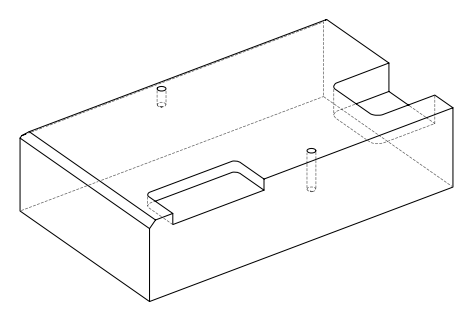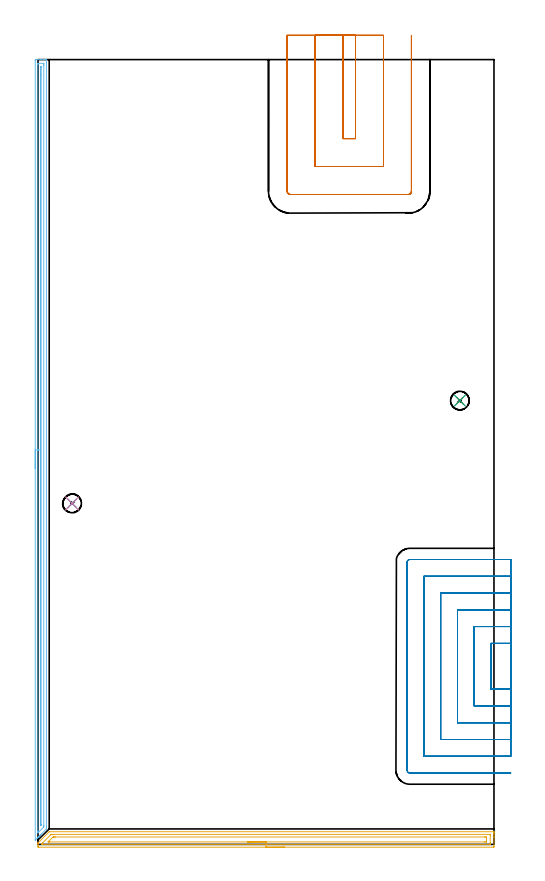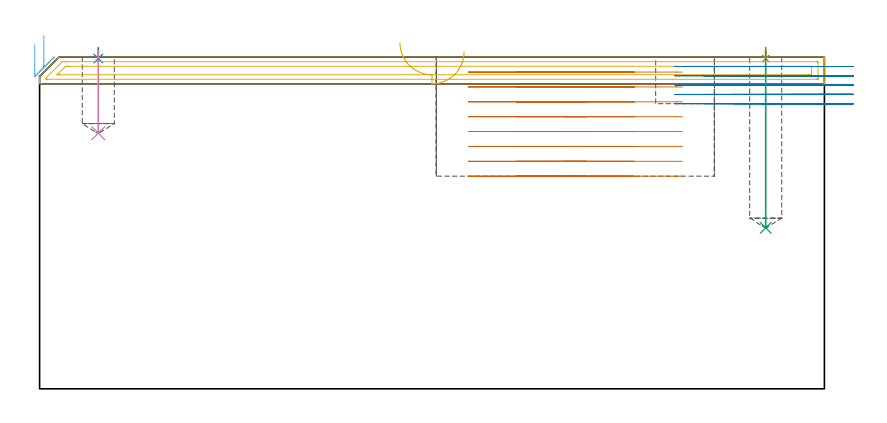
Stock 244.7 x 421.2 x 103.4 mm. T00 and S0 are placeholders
(PLAN: 8 operations, 4 tool changes, 43.2 min)
(1 SPOT_DRILL | STEP1POCKET | NXT0321_9005460120000 | 0.03 min | 2 mm3)
(2 SPOT_DRILL_1 | STEP1POCKET_1 | NXT0321_9005460120000 | 0.03 min | 1 mm3)
(3 DRILL_BLIND_HOLE_INTO_CENTER | STEP1POCKET | UGT0301_032 | 0.22 min | 3998 mm3)
(4 DRILL_BLIND_HOLE_INTO_CENTER_1 | STEP1POCKET_1 | UGT0301_032 | 0.1 min | 1694 mm3)
(5 AREA_MILL | FG_CHAMFER_SURFACE | UGT0205_001 | 6.06 min | 8433 mm3)
(6 AREA_MILL_1 | FG_CHAMFER_SURFACE_1 | UGT0205_001 | 10.14 min | 7468 mm3)
(7 MILL_SLOT | SLOT_PARTIAL_RECTANGULAR | UGT0201_094 | Follow Part, ap 5, ae 75% | 11.16 min | 262844 mm3)
(8 MILL_SLOT_1 | SLOT_PARTIAL_RECTANGULAR_1 | NXT0201_011 | Follow Part, ap 3, ae 75% | 15.49 min | 96245 mm3)
(TOOL NXT0321_9005460120000 | NC Spot Drill, 142deg, 12mm, Carbide, Uncoated | D12 PA142 FL30 Z2)
(TOOL UGT0301_032 | Twist Drill 10 mm | D10 PA118 FL87 Z2)
(TOOL UGT0205_001 | Chamfer Mill 20 x 3 x 45 deg. | D20 FL50 Z2)
(TOOL UGT0201_094 | End mill 20 mm | D20 FL38 Z4)
(TOOL NXT0201_011 | ENDMILL 12mm [2P460-1200-NA 1630] | D12 FL38 Z6)
(OP 1 SPOT_DRILL)
G17 G21 G94 G90
T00 M6
G54
G17 G0 G90 X226.4 Y238.2 S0 M3
G43 Z113.4 H0
G94 G81 G98 Z102.97 F250. R106.4
G80
M5
M2
(OP 2 SPOT_DRILL_1)
G17 G21 G94 G90
T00 M6
G54
G17 G0 G90 X18.3 Y183. S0 M3
G43 Z113.4 H0
G94 G81 G98 Z102.97 F250. R106.4
G80
M5
M2
(OP 3 DRILL_BLIND_HOLE_INTO_CENTER)
G17 G21 G94 G90
T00 M6
G54
G17 G0 G90 X226.4 Y238.2 S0 M3
G43 Z113.4 H0
G94 G81 G98 Z50.2 F250. R105.4
G80
M5
M2
(OP 4 DRILL_BLIND_HOLE_INTO_CENTER_1)
G17 G21 G94 G90
T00 M6
G54
G17 G0 G90 X18.3 Y183. S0 M3
G43 Z113.4 H0
G94 G81 G98 Z79.7 F250. R105.4
G80
M5
M2
(OP 5 AREA_MILL)
G17 G21 G94 G90
T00 M6
G54
G17 G0 G90 X132.35 Y-1.5 S1061 M3
G43 Z113.4 H0
Z105.1
G94 G1 X132.312 Z104.228 F250.
X132.198 Z103.364
X132.009 Z102.512
X131.747 Z101.68
X131.413 Z100.874
X131.01 Z100.1
X130.542 Z99.364
X130.01 Z98.672
X129.421 Z98.029
X128.778 Z97.44
X128.086 Z96.909
X127.35 Z96.44
X126.576 Z96.037
X125.77 Z95.703
X124.938 Z95.441
X124.086 Z95.252
X123.222 Z95.138
X122.35 Z95.1
X0.445 Y-1.499 Z95.101
X0.153 Y-1.496 Z95.104
X0.002 Y-1.491 Z95.105
X0. Y-1.218 Z95.378
Y-0.914 Z95.681
Y-0.305 Z96.294
Y0.422 Z97.022
X0.001 Y0.564 Z97.164
X0.01 Y0.806 Z97.403
X0.069 Y0.868 Z97.466
X0.153 Y0.953 Z97.551
X6. Y6.8 Z103.4
X244.547
X244.69 Y6.797 Z103.388
X244.693 Y6.754 Z103.346
X244.7 Y6.399 Z102.999
Y5.932 Z102.532
Y5.323 Z101.918
Y4.128 Z100.724
Y3.541 Z100.135
Y-0.914 Z95.683
X244.698 Y-1.21 Z95.387
X244.69 Y-1.492 Z95.106
X244.408 Y-1.499 Z95.099
X122.35 Y-1.5 Z95.1
Y-0.086 Z96.514
X2.382 Y-0.085 Z96.515
X2.32 Y-0.084 Z96.516
X2.195 Y-0.08 Z96.52
X2.01 Y-0.071 Z96.529
X2.009 Y-0.023 Z96.577
X2.01 Y0.349 Z96.949
X2.382 Y0.732 Z97.332
X2.45 Y0.8 Z97.4
X6.842 Y5.191 Z101.791
X6.91 Y5.255 Z101.855
X6.985 Y5.323 Z101.923
X7.677 Y5.38 Z101.98
X7.734 Y5.382 Z101.982
X8.564 Y5.386 Z101.986
X8.626
X242.318 Y5.385 Z101.985
X242.38 Y5.384 Z101.984
X242.505 Y5.38 Z101.98
X242.69 Y5.371 Z101.971
X242.692 Y5.323 Z101.923
X242.698 Y4.943 Z101.543
X242.7 Y0.868 Z97.468
Y0.486 Z97.086
X242.696 Y-0.023 Z96.577
X242.693 Y-0.07 Z96.53
X242.692 Y-0.076 Z96.524
X242.651 Y-0.08 Z96.52
X242.568 Y-0.083 Z96.517
X242.443 Y-0.085 Z96.515
X242.38 Y-0.086 Z96.514
X122.35
Y1.328 Z97.928
X6.381 Y1.329 Z97.929
X5.95 Y1.33 Z97.93
X5.485 Y1.333 Z97.933
X5.465 Y1.335 Z97.935
X5.453 Y1.343 Z97.943
X5.463 Y1.355 Z97.955
X5.858 Y1.759 Z98.359
X7.734 Y3.634 Z100.234
X8.008 Y3.897 Z100.497
X8.085 Y3.965 Z100.565
X8.2 Y3.967 Z100.567
X8.626 Y3.97 Z100.57
X9.087 Y3.971 Z100.571
X9.518 Y3.972 Z100.572
X239.642 Y3.971 Z100.571
X240.104 Y3.97 Z100.57
X240.534 Y3.967 Z100.567
X240.668 Y3.965 Z100.565
X240.69 Y3.707 Z100.307
X240.696 Y3.541 Z100.141
X240.699 Y3.376 Z99.976
X240.698 Y1.595 Z98.195
X240.691 Y1.427 Z98.027
X240.686 Y1.335 Z97.935
X240.641 Y1.333 Z97.933
X240.534 Y1.331 Z97.931
X240.072 Y1.329 Z97.929
X239.642
X122.35 Y1.328 Z97.928
X121.478 Z97.967
X120.614 Z98.08
X119.762 Z98.269
X118.93 Z98.532
X118.124 Z98.865
X117.35 Z99.268
X116.614 Z99.737
X115.922 Z100.268
X115.279 Z100.857
X114.69 Z101.501
X114.158 Z102.193
X113.69 Z102.928
X113.287 Z103.702
X112.953 Z104.508
X112.691 Z105.34
X112.502 Z106.192
X112.388 Z107.057
X112.35 Z107.928
G0 Z113.4
M5
M2
(OP 6 AREA_MILL_1)
G17 G21 G94 G90
T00 M6
G54
G17 G0 G90 X-1.5 Y201.75 S1061 M3
G43 Z113.4 H0
Z107.4
G94 G1 Y201.788 Z106.528 F250.
Y201.902 Z105.664
Y202.091 Z104.812
Y202.353 Z103.98
Y202.687 Z103.174
Y203.09 Z102.4
Y203.558 Z101.664
Y204.09 Z100.972
Y204.679 Z100.329
Y205.322 Z99.74
Y206.014 Z99.209
Y206.75 Z98.74
Y207.524 Z98.337
Y208.33 Z98.003
Y209.162 Z97.741
Y210.014 Z97.552
Y210.878 Z97.438
Y211.75 Z97.4
Y420.569
X-1.497 Y420.946 Z97.401
X-1.493 Y421.19 Z97.404
X-1.127 Y421.2 Z97.769
X1.5 Z100.395
X2.891 Z101.787
X3.252 Z102.146
X3.973 Z102.873
X4.193 Z103.093
X4.348 Y421.198 Z103.24
X4.497 Y421.19 Z103.389
X4.5 Y421.016 Z103.4
Y9.191
X4.498 Y8.3 Z103.398
X4.497 Y8.297 Z103.397
X1.5 Y5.298 Z100.396
X1.368 Y5.167 Z100.266
X1.197 Y4.996 Z100.095
X1.062 Y4.86 Z99.958
X0.921 Y4.72 Z99.819
X0.768 Y4.567 Z99.666
X0.624 Y4.422 Z99.52
X0.474 Y4.273 Z99.372
X0.339 Y4.138 Z99.237
X0.186 Y3.984 Z99.081
X0.027 Y3.826 Z98.925
X-0.09 Y3.709 Z98.808
X-0.252 Y3.546 Z98.643
X-0.421 Y3.378 Z98.477
X-1.498 Y2.302 Z97.401
X-1.499 Y2.303 Z97.4
X-1.5 Y211.75
X-0.086 Z98.814
X-0.085 Y418.61 Z98.815
X-0.084 Y418.78 Z98.816
X-0.08 Y419.142 Z98.82
X-0.079 Y419.179 Z98.821
X-0.033 Y419.19 Z98.867
X0.076 Y419.195 Z98.976
X0.214 Y419.199 Z99.114
X2.842 Z101.742
X3.023 Y419.193 Z101.923
X3.058 Y419.19 Z101.958
X3.079 Y419.18 Z101.979
X3.081 Y419.139 Z101.981
X3.084 Y418.951 Z101.984
X3.085 Y418.78 Z101.985
X3.086 Y418.055 Z101.986
X3.085 Y10.256 Z101.985
Y10.086
X3.08 Y9.367 Z101.98
X3.07 Y9.332 Z101.97
X3.043 Y9.302 Z101.943
X2.94 Y9.191 Z101.84
X0.259 Y6.509 Z99.159
X0.086 Y6.338 Z98.986
X-0.002 Y6.254 Z98.898
X-0.075 Y6.187 Z98.825
X-0.081 Y6.334 Z98.819
X-0.083 Y6.509 Z98.817
X-0.085 Y6.964 Z98.815
X-0.086 Y7.233 Z98.814
Y211.75
X1.328 Z100.228
Y416.272
X1.33 Y416.991 Z100.23
X1.332 Y417.163 Z100.232
X1.335 Y417.184 Z100.235
X1.348 Y417.19 Z100.248
X1.398 Y417.195 Z100.298
X1.5 Y417.199 Z100.4
X1.568 Z100.468
X1.622 Y417.196 Z100.522
X1.657 Y417.19 Z100.557
X1.665 Y417.184 Z100.565
X1.667 Y417.166 Z100.567
X1.67 Y416.991 Z100.57
X1.672 Y412.931 Z100.572
X1.671 Y10.63 Z100.571
X1.67 Y10.513 Z100.57
X1.666 Y10.42 Z100.566
X1.662 Y10.373 Z100.562
X1.65 Y10.358 Z100.55
X1.5 Y10.2 Z100.4
X1.444 Y10.143 Z100.344
X1.385 Y10.086 Z100.285
X1.359 Y10.069 Z100.259
X1.335 Y10.056 Z100.235
X1.332 Y10.086 Z100.232
X1.33 Y10.121 Z100.23
X1.329 Y10.261 Z100.229
X1.328 Y211.75 Z100.228
Y212.622 Z100.267
Y213.486 Z100.38
Y214.338 Z100.569
Y215.17 Z100.832
Y215.976 Z101.165
Y216.75 Z101.568
Y217.486 Z102.037
Y218.178 Z102.568
Y218.821 Z103.157
Y219.41 Z103.801
Y219.942 Z104.493
Y220.41 Z105.228
Y220.813 Z106.002
Y221.147 Z106.808
Y221.409 Z107.64
Y221.598 Z108.492
Y221.712 Z109.357
Y221.75 Z110.228
G0 Z113.4
M5
M2
(OP 7 MILL_SLOT)
G17 G21 G94 G90
T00 M6
G54
G17 G0 G90 X163.7 Y434.2 S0 M3
G43 Z113.4 H0
Z98.762
G94 G1 Y431.2 F250.
Y378.8 F500.
X170.4
Y431.2
Y434.2 F250.
X148.7
Y431.2
Y363.8 F500.
X185.4
Y431.2
Y434.2 F250.
X133.7
Y431.2
Y350.6 F500.
G3 X135.5 Y348.8 R1.8
G1 X198.6
G3 X200.4 Y350.6 R1.8
G1 Y431.2
Y434.2 F250.
G0 X163.7 Z94.125
G1 Y431.2
Y378.8 F500.
X170.4
Y431.2
Y434.2 F250.
X148.7
Y431.2
Y363.8 F500.
X185.4
Y431.2
Y434.2 F250.
X133.7
Y431.2
Y350.6 F500.
G3 X135.5 Y348.8 R1.8
G1 X198.6
G3 X200.4 Y350.6 R1.8
G1 Y431.2
Y434.2 F250.
G0 X163.7 Z89.487
G1 Y431.2
Y378.8 F500.
X170.4
Y431.2
Y434.2 F250.
X148.7
Y431.2
Y363.8 F500.
X185.4
Y431.2
Y434.2 F250.
X133.7
Y431.2
Y350.6 F500.
G3 X135.5 Y348.8 R1.8
G1 X198.6
G3 X200.4 Y350.6 R1.8
G1 Y431.2
Y434.2 F250.
G0 X163.7 Z84.85
G1 Y431.2
Y378.8 F500.
X170.4
Y431.2
Y434.2 F250.
X148.7
Y431.2
Y363.8 F500.
X185.4
Y431.2
Y434.2 F250.
X133.7
Y431.2
Y350.6 F500.
G3 X135.5 Y348.8 R1.8
G1 X198.6
G3 X200.4 Y350.6 R1.8
G1 Y431.2
Y434.2 F250.
G0 X163.7 Z80.212
G1 Y431.2
Y378.8 F500.
X170.4
Y431.2
Y434.2 F250.
X148.7
Y431.2
Y363.8 F500.
X185.4
Y431.2
Y434.2 F250.
X133.7
Y431.2
Y350.6 F500.
G3 X135.5 Y348.8 R1.8
G1 X198.6
G3 X200.4 Y350.6 R1.8
G1 Y431.2
Y434.2 F250.
G0 X163.7 Z75.575
G1 Y431.2
Y378.8 F500.
X170.4
Y431.2
Y434.2 F250.
X148.7
Y431.2
Y363.8 F500.
X185.4
Y431.2
Y434.2 F250.
X133.7
Y431.2
Y350.6 F500.
G3 X135.5 Y348.8 R1.8
G1 X198.6
G3 X200.4 Y350.6 R1.8
G1 Y431.2
Y434.2 F250.
G0 X163.7 Z70.937
G1 Y431.2
Y378.8 F500.
X170.4
Y431.2
Y434.2 F250.
X148.7
Y431.2
Y363.8 F500.
X185.4
Y431.2
Y434.2 F250.
X133.7
Y431.2
Y350.6 F500.
G3 X135.5 Y348.8 R1.8
G1 X198.6
G3 X200.4 Y350.6 R1.8
G1 Y431.2
Y434.2 F250.
G0 X163.7 Z66.3
G1 Y431.2
Y378.8 F500.
X170.4
Y431.2
Y434.2 F250.
X148.7
Y431.2
Y363.8 F500.
X185.4
Y431.2
Y434.2 F250.
X133.7
Y431.2
Y350.6 F500.
G3 X135.5 Y348.8 R1.8
G1 X198.6
G3 X200.4 Y350.6 R1.8
G1 Y431.2
Y434.2 F250.
G0 Z113.4
M5
M2
(OP 8 MILL_SLOT_1)
G17 G21 G94 G90
T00 M6
G54
G17 G0 G90 X253.7 Y107.9 S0 M3
G43 Z113.4 H1
Z100.5
G94 G1 X250.7 F250.
X243.1 F500.
Y83.3
X250.7
X253.7 F250.
Y116.9
X250.7
X234.1 F500.
Y74.3
X250.7
X253.7 F250.
Y125.9
X250.7
X225.1 F500.
Y65.3
X250.7
X253.7 F250.
Y134.9
X250.7
X216.1 F500.
Y56.3
X250.7
X253.7 F250.
Y143.9
X250.7
X207.1 F500.
Y47.3
X250.7
X253.7 F250.
Y152.9
X250.7
X199.6 F500.
G3 X198.1 Y151.4 R1.5
G1 Y39.8
G3 X199.6 Y38.3 R1.5
G1 X250.7
X253.7 F250.
G0 Y107.9 Z97.6
G1 X250.7
X243.1 F500.
Y83.3
X250.7
X253.7 F250.
Y116.9
X250.7
X234.1 F500.
Y74.3
X250.7
X253.7 F250.
Y125.9
X250.7
X225.1 F500.
Y65.3
X250.7
X253.7 F250.
Y134.9
X250.7
X216.1 F500.
Y56.3
X250.7
X253.7 F250.
Y143.9
X250.7
X207.1 F500.
Y47.3
X250.7
X253.7 F250.
Y152.9
X250.7
X199.6 F500.
G3 X198.1 Y151.4 R1.5
G1 Y39.8
G3 X199.6 Y38.3 R1.5
G1 X250.7
X253.7 F250.
G0 Y107.9 Z94.7
G1 X250.7
X243.1 F500.
Y83.3
X250.7
X253.7 F250.
Y116.9
X250.7
X234.1 F500.
Y74.3
X250.7
X253.7 F250.
Y125.9
X250.7
X225.1 F500.
Y65.3
X250.7
X253.7 F250.
Y134.9
X250.7
X216.1 F500.
Y56.3
X250.7
X253.7 F250.
Y143.9
X250.7
X207.1 F500.
Y47.3
X250.7
X253.7 F250.
Y152.9
X250.7
X199.6 F500.
G3 X198.1 Y151.4 R1.5
G1 Y39.8
G3 X199.6 Y38.3 R1.5
G1 X250.7
X253.7 F250.
G0 Y107.9 Z91.8
G1 X250.7
X243.1 F500.
Y83.3
X250.7
X253.7 F250.
Y116.9
X250.7
X234.1 F500.
Y74.3
X250.7
X253.7 F250.
Y125.9
X250.7
X225.1 F500.
Y65.3
X250.7
X253.7 F250.
Y134.9
X250.7
X216.1 F500.
Y56.3
X250.7
X253.7 F250.
Y143.9
X250.7
X207.1 F500.
Y47.3
X250.7
X253.7 F250.
Y152.9
X250.7
X199.6 F500.
G3 X198.1 Y151.4 R1.5
G1 Y39.8
G3 X199.6 Y38.3 R1.5
G1 X250.7
X253.7 F250.
G0 Y107.9 Z88.9
G1 X250.7
X243.1 F500.
Y83.3
X250.7
X253.7 F250.
Y116.9
X250.7
X234.1 F500.
Y74.3
X250.7
X253.7 F250.
Y125.9
X250.7
X225.1 F500.
Y65.3
X250.7
X253.7 F250.
Y134.9
X250.7
X216.1 F500.
Y56.3
X250.7
X253.7 F250.
Y143.9
X250.7
X207.1 F500.
Y47.3
X250.7
X253.7 F250.
Y152.9
X250.7
X199.6 F500.
G3 X198.1 Y151.4 R1.5
G1 Y39.8
G3 X199.6 Y38.3 R1.5
G1 X250.7
X253.7 F250.
G0 Z113.4
M5
M2
